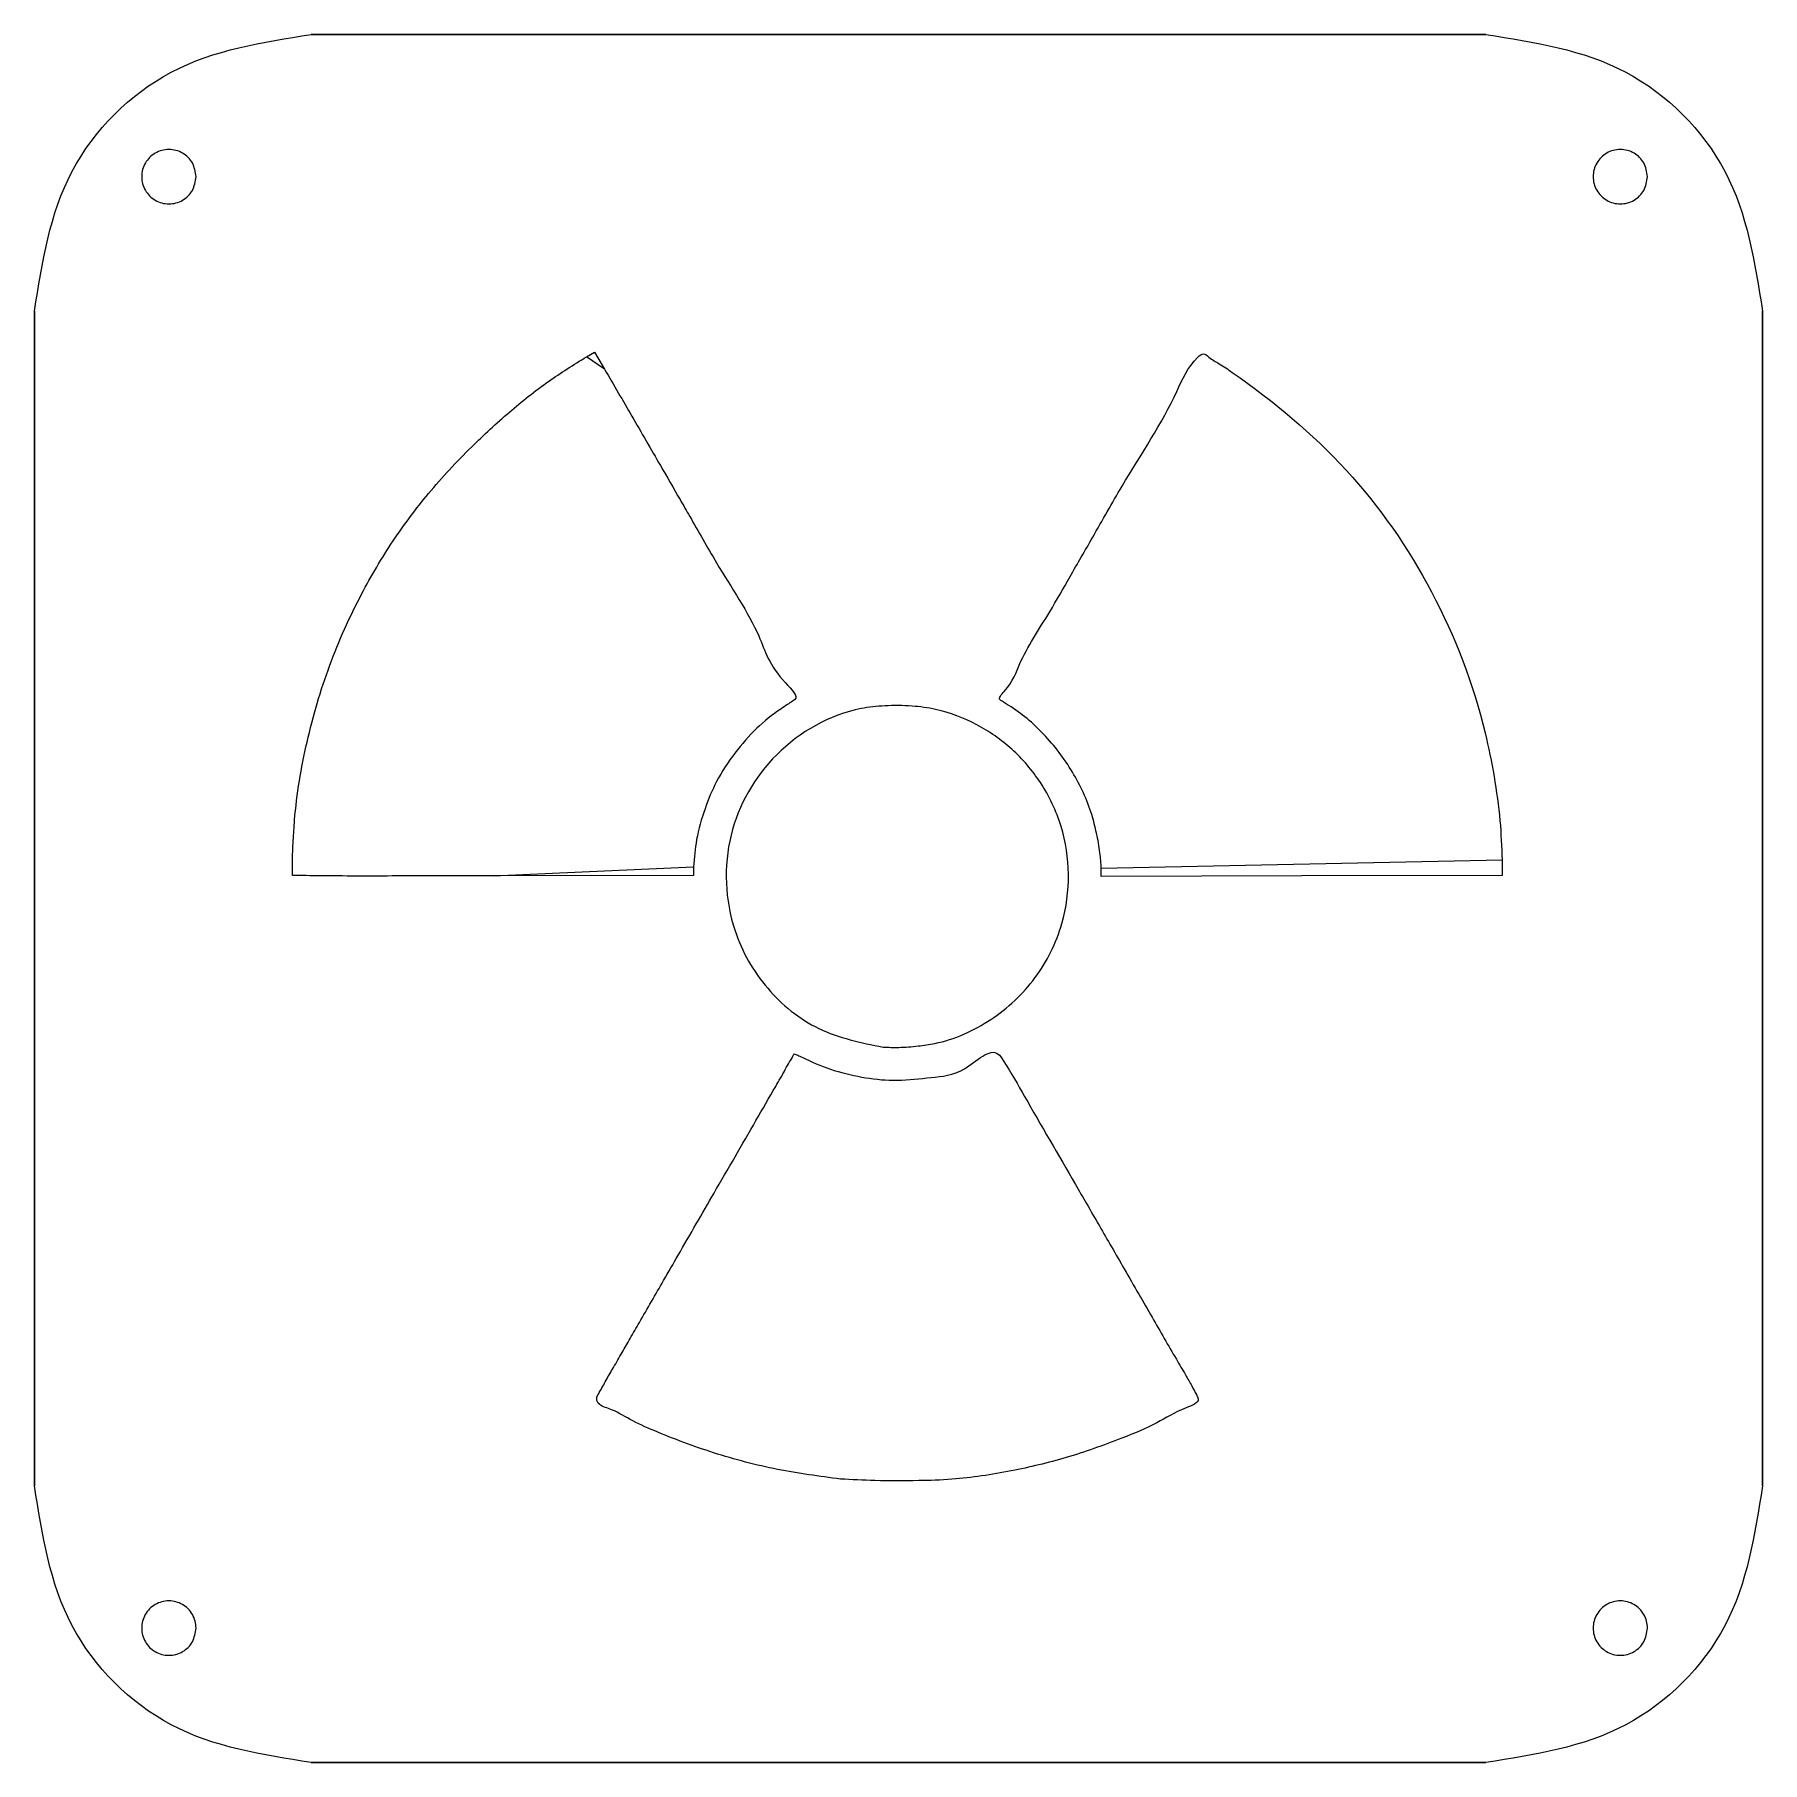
# Model space of a CAD drawing. Extents: x 39 to 164, y 11 to 266.
# Drawn here: x 39 to 164, y 11.2 to 136.2 of the extents above; entities that cross this region are included whole.
import ezdxf

# ---------------------------------------------------------------- set-up
doc = ezdxf.new("R2010")
doc.units = 0
doc.layers.add('Back', color=7, linetype='CONTINUOUS')
doc.layers.add('Layer_1', color=7, linetype='CONTINUOUS')

msp = doc.modelspace()

# ---------------------------------------------------------------- linework, layer by layer
at = {"layer": 'Back', "color": 7}
for points in [[(78.918486, 112.861433), (79.499344, 113.19588), (80.224861, 111.952319)], [(145.154198, 76.463727), (145.154481, 75.337248), (130.657052, 75.303934), (116.159621, 75.270618), (116.159057, 75.850514), (116.159297, 75.850514)], [(57.646389, 75.335049), (57.646389, 75.335049)], [(86.649484, 75.963601), (86.649484, 75.337248), (72.152056, 75.303934)], [(100.373711, 62.913978), (100.373711, 62.913978)], [(97.280928, 31.665464), (97.280928, 31.665473)]]:
    msp.add_lwpolyline(points, close=True, dxfattribs=at)
for points, knots in [([(57.646389, 75.335049), (57.642292, 75.648141), (57.631288, 76.489124), (57.696342, 77.821224), (57.869827, 80.743066), (58.597114, 85.030378), (60.208966, 90.53412), (62.379428, 95.390557), (64.828104, 99.528019), (67.492779, 103.091903), (70.35947, 106.1698), (73.273895, 108.857938), (76.041749, 111.069658), (77.987171, 112.281363), (78.918486, 112.861433)], [0, 0, 0, 0, 0.939197, 2.522741, 3.999108, 9.719619, 15.516809, 21.165101, 25.627875, 29.915917, 34.488557, 38.224453, 41.806131, 45.095401, 45.095401, 45.095401, 45.095401]), ([(116.159297, 75.850514), (116.13359, 76.227251), (116.075416, 77.079785), (115.823961, 78.37603), (115.337572, 80.384563), (114.15905, 82.894366), (112.113739, 85.59763), (110.301345, 87.138497), (109.181034, 87.810391), (108.983238, 87.943762), (108.642947, 88.13228), (109.764867, 89.24752), (110.321299, 91.15473), (112.255754, 94.026478), (113.935221, 97.045967), (115.712158, 100.080016), (118.2067, 104.556663), (121.103983, 108.872555), (122.413659, 112.19754), (123.550873, 113.196569), (124.062621, 112.696492), (124.753994, 112.338129), (128.351034, 109.86985), (134.199732, 105.024564), (140.47023, 95.997885), (143.461166, 88.169276), (144.599594, 82.494623), (145.037175, 79.428327), (145.116962, 77.40706), (145.154198, 76.463727)], [0, 0, 0, 0, 1.131925, 2.561478, 3.953999, 7.326134, 10.784224, 14.054993, 14.405958, 14.671497, 14.794172, 15.48097, 17.784333, 22.108559, 25.045277, 28.329905, 32.594742, 40.522362, 43.4247, 43.898101, 44.349272, 45.237461, 46.370567, 57.246073, 67.996038, 78.906378, 82.118906, 85.353505, 88.184205, 88.184205, 88.184205, 88.184205]), ([(80.224861, 111.952319), (80.883948, 110.819932), (82.233584, 108.501101), (84.053491, 105.359234), (85.446488, 102.942572), (86.463089, 101.165507), (87.349099, 99.639189), (88.969621, 96.772343), (91.441555, 93.182303), (92.197956, 90.188815), (94.359992, 88.247566), (93.739038, 87.893814), (93.418551, 87.668418), (92.497812, 87.087566), (91.151443, 85.983526), (89.601272, 84.206336), (88.30429, 82.25554), (87.436121, 80.118155), (86.834213, 78.045879), (86.707764, 76.62054), (86.649484, 75.963601)], [0, 0, 0, 0, 3.93063, 8.048897, 10.893395, 12.297101, 14.194095, 16.173691, 22.276054, 26.195788, 27.583795, 27.767972, 28.201585, 28.790755, 31.010125, 33.409221, 35.840749, 37.998045, 40.307684, 42.2823, 42.2823, 42.2823, 42.2823]), ([(100.373711, 62.913978), (98.770587, 63.242039), (95.613419, 63.888116), (91.767491, 67.01472), (89.001137, 71.853382), (88.714444, 78.350828), (92.276804, 84.565128), (97.03688, 87.26031), (100.57463, 87.644092), (102.385688, 87.62559), (104.667963, 87.334623), (107.187824, 86.356157), (109.796676, 84.548303), (111.933349, 82.045791), (113.415684, 78.937833), (113.942607, 75.39439), (113.448798, 71.54801), (111.569049, 67.767669), (108.305044, 64.711282), (105.169858, 63.304023), (102.847784, 62.98101), (101.598416, 62.878205), (100.752734, 62.902907), (100.373711, 62.913978)], [0, 0, 0, 0, 4.848726, 9.549008, 14.33899, 21.256129, 27.947783, 34.899822, 36.62303, 38.596081, 40.321568, 43.501629, 46.591231, 49.759956, 53.266161, 56.778787, 60.360946, 64.749443, 69.145499, 73.553723, 74.771726, 76.171413, 77.308247, 77.308247, 77.308247, 77.308247]), ([(72.152056, 75.303934), (69.717568, 75.302098), (65.545997, 75.298951), (60.7105, 75.287006), (58.309991, 75.324645), (57.646389, 75.335049)], [0, 0, 0, 0, 7.303543, 12.514849, 14.505878, 14.505878, 14.505878, 14.505878]), ([(97.280928, 31.665473), (95.762008, 31.867829), (92.662887, 32.280705), (88.143896, 33.477578), (84.635973, 34.798418), (82.081591, 35.918429), (80.848516, 36.72105), (79.765506, 36.997902), (79.609538, 37.565085), (79.954182, 38.086728), (80.33027, 38.834388), (80.905583, 39.798224), (81.478216, 40.801068), (82.105249, 41.884625), (82.81233, 43.112242), (83.620648, 44.515525), (84.552699, 46.136172), (85.631236, 48.008653), (86.845846, 50.113149), (88.72272, 53.363414), (90.644112, 56.66851), (92.356642, 59.666303), (93.175124, 61.052873), (93.569149, 61.820805), (93.815031, 62.125622), (93.901676, 62.467059), (94.135272, 62.354634), (94.389936, 62.253453), (95.301624, 61.784842), (96.845625, 61.171065), (99.089196, 60.65659), (101.443975, 60.425693), (103.88599, 60.748516), (106.255671, 60.915086), (108.309403, 63.13022), (109.55378, 61.196738), (111.279766, 58.158762), (113.336058, 54.636231), (115.132047, 51.521158), (116.000398, 50.016988), (116.910726, 48.440233), (117.860382, 46.793593), (118.83795, 45.09703), (119.803503, 43.417485), (120.708107, 41.84895), (121.516152, 40.455715), (122.180962, 39.319585), (122.685207, 38.462906), (122.964566, 37.903383), (123.356234, 37.210492), (121.636955, 36.625582), (120.19344, 35.64815), (117.142315, 34.408831), (113.707084, 33.166987), (109.568737, 32.191208), (105.996892, 31.640784), (102.69387, 31.534649), (100.000886, 31.525254), (98.113614, 31.62254), (97.280928, 31.665464)], [0, 0, 0, 0, 4.594993, 9.375378, 13.962215, 15.893164, 17.62774, 18.573292, 18.786645, 19.284346, 20.307579, 21.375134, 22.622925, 23.780811, 25.128464, 26.873758, 28.638847, 30.737221, 33.356267, 35.928977, 41.993839, 44.847422, 46.241889, 46.882378, 47.352212, 47.549687, 47.677276, 47.998379, 48.445114, 50.68386, 53.020574, 55.30514, 57.772052, 60.254332, 62.930586, 63.529738, 66.557962, 73.907357, 75.49385, 77.364746, 79.115005, 80.956636, 83.067069, 84.989409, 86.767913, 88.50127, 89.814231, 90.735125, 91.441148, 91.781324, 92.863004, 95.237731, 98.013525, 102.278474, 106.367957, 110.696699, 113.105619, 116.272993, 118.773908, 118.773908, 118.773908, 118.773908])]:
    msp.add_open_spline(points, degree=3, knots=knots, dxfattribs=at)
at = {"layer": 'Layer_1', "color": 1}
for points in [[(58.986985, 136.167945), (143.986987, 136.167945)], [(58.986985, 136.167945), (58.986985, 136.167945)], [(50.672541, 125.885712), (50.672541, 125.885712)], [(155.672542, 125.885712), (155.672542, 125.885712)], [(38.986985, 31.167943), (38.986985, 116.167945)], [(163.986986, 116.167945), (163.986986, 31.167943)], [(50.672541, 20.885724), (50.672541, 20.885724)], [(155.672542, 20.885724), (155.672542, 20.885724)], [(143.986987, 11.167938), (58.986985, 11.167938)]]:
    msp.add_lwpolyline(points, close=True, dxfattribs=at)
for points, knots in [([(38.986985, 116.167945), (39.532767, 119.677994), (40.606937, 126.586227), (48.568702, 134.547992), (55.476936, 135.622163), (58.986985, 136.167945)], [0, 0, 0, 0, 10.469915, 20.60616, 31.076076, 31.076076, 31.076076, 31.076076]), ([(143.986987, 136.167945), (147.497035, 135.622163), (154.405269, 134.547992), (162.367034, 126.586227), (163.441204, 119.677994), (163.986986, 116.167945)], [0, 0, 0, 0, 10.469915, 20.60616, 31.076076, 31.076076, 31.076076, 31.076076]), ([(50.672541, 125.885712), (50.618456, 125.538825), (50.511892, 124.85534), (49.728487, 124.102879), (48.706569, 123.82407), (47.673921, 124.102879), (46.922067, 124.85534), (46.643051, 125.885712), (46.922067, 126.916083), (47.673921, 127.668544), (48.706569, 127.947354), (49.728487, 127.668544), (50.511892, 126.916083), (50.618456, 126.232598), (50.672541, 125.885712)], [0, 0, 0, 0, 1.02887, 2.027225, 3.056095, 4.084966, 5.08332, 6.112191, 7.141061, 8.139416, 9.168286, 10.197157, 11.195511, 12.224382, 12.224382, 12.224382, 12.224382]), ([(155.672542, 125.885712), (155.618395, 125.538848), (155.511709, 124.85541), (154.729211, 124.102606), (153.87615, 123.871775), (153.189665, 123.963352), (152.70961, 124.161983), (152.297264, 124.478217), (151.981071, 124.890573), (151.782262, 125.370546), (151.71425, 125.885712), (151.782262, 126.400877), (151.981071, 126.88085), (152.297264, 127.293206), (152.70961, 127.60944), (153.189665, 127.808071), (153.87615, 127.899648), (154.729211, 127.668817), (155.511709, 126.916013), (155.618395, 126.232575), (155.672542, 125.885712)], [0, 0, 0, 0, 1.02887, 2.027225, 3.056095, 3.57121, 4.082063, 4.597178, 5.112293, 5.623146, 6.138261, 6.653376, 7.164228, 7.679343, 8.194459, 8.705311, 9.220426, 10.249297, 11.247651, 12.276521, 12.276521, 12.276521, 12.276521]), ([(58.986985, 11.167938), (55.476936, 11.71372), (48.568702, 12.787891), (40.606937, 20.749658), (39.532767, 27.657893), (38.986985, 31.167943)], [0, 0, 0, 0, 10.469916, 20.606162, 31.076081, 31.076081, 31.076081, 31.076081]), ([(163.986986, 31.167943), (163.441204, 27.657893), (162.367034, 20.749658), (154.405269, 12.787891), (147.497035, 11.71372), (143.986987, 11.167938)], [0, 0, 0, 0, 10.469919, 20.606165, 31.07608, 31.07608, 31.07608, 31.07608]), ([(50.672541, 20.885724), (50.618454, 20.538837), (50.511886, 19.855353), (49.728489, 19.102918), (48.706548, 18.824028), (47.674002, 19.103143), (46.921791, 19.854475), (46.690811, 20.715197), (46.782403, 21.400666), (46.981028, 21.880928), (47.297263, 22.293222), (47.709619, 22.609432), (48.189597, 22.808239), (48.704754, 22.876252), (49.219963, 22.80824), (49.699787, 22.609428), (50.11271, 22.293239), (50.426832, 21.880866), (50.6333, 21.400893), (50.659424, 21.057922), (50.672541, 20.885724)], [0, 0, 0, 0, 1.028867, 2.027218, 3.056085, 4.084951, 5.083302, 6.112169, 6.627287, 7.138141, 7.653259, 8.168377, 8.679231, 9.194349, 9.709466, 10.220321, 10.735439, 11.250556, 11.761411, 12.276529, 12.276529, 12.276529, 12.276529]), ([(155.672542, 20.885724), (155.618456, 20.538837), (155.511888, 19.855353), (154.72849, 19.102918), (153.706549, 18.824029), (152.674002, 19.103141), (151.92179, 19.854475), (151.69081, 20.715197), (151.782402, 21.400667), (151.981028, 21.880928), (152.297263, 22.293223), (152.709619, 22.609433), (153.189598, 22.808239), (153.704755, 22.876252), (154.219964, 22.80824), (154.699788, 22.609428), (155.112711, 22.293238), (155.426833, 21.880866), (155.633301, 21.400893), (155.659425, 21.057922), (155.672542, 20.885724)], [0, 0, 0, 0, 1.028867, 2.027218, 3.056084, 4.084952, 5.083304, 6.112171, 6.627289, 7.138144, 7.653262, 8.16838, 8.679236, 9.194354, 9.709471, 10.220326, 10.735443, 11.250561, 11.761416, 12.276533, 12.276533, 12.276533, 12.276533])]:
    msp.add_open_spline(points, degree=3, knots=knots, dxfattribs=at)

doc.saveas('drawing.dxf')
